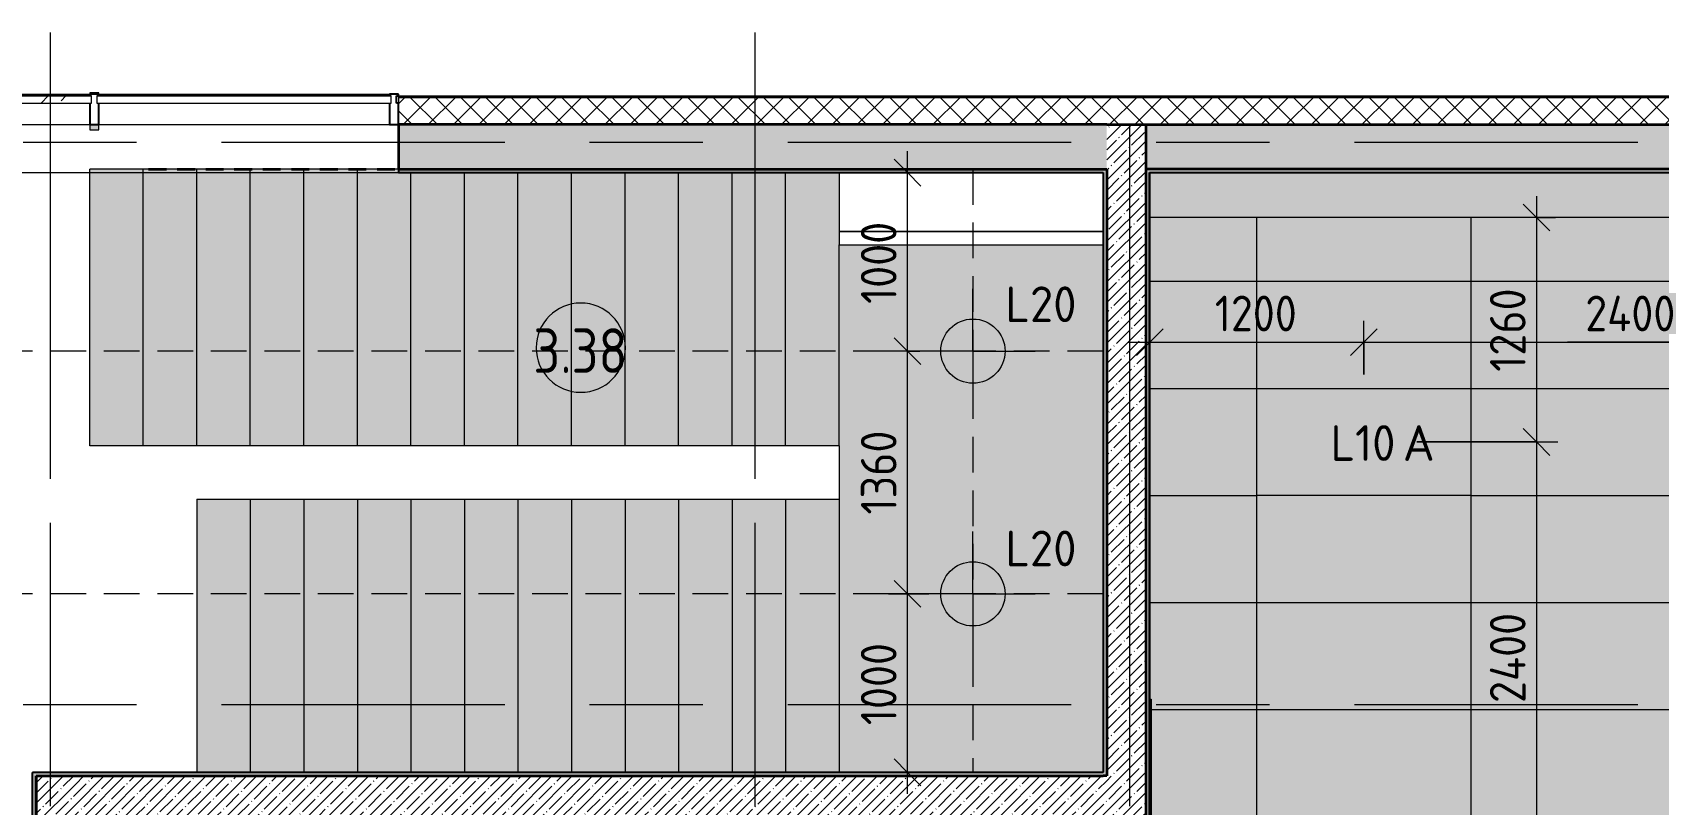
# Model space of a CAD drawing. Header units: millimetres. Extents: x 81682 to 274809, y -8553 to 29000.
# Drawn here: x 94559 to 103672, y 17590 to 21915 of the extents above; entities that cross this region are included whole.
import ezdxf

# ---------------------------------------------------------------- set-up
doc = ezdxf.new("R2010")
doc.units = ezdxf.units.MM
for name, pattern in [('200_ШТРИХ_ш1п0_6_', [160, 100, -60]), ('ADSK_Штрих_ш2 п1', [300, 200, -100]), ('Осевая', [3175, 635, -476.25, 1587.5, -476.25])]:
    doc.linetypes.add(name, pattern=pattern)
for name, color, linetype, lineweight in [('A-ANNO-DIMS', 7, 'Continuous', 9), ('A-ANNO-DIMS-100', 7, 'Continuous', 9), ('A-AREA-IDEN', 7, 'Continuous', 9), ('A-CLNG-PATT', 7, 'Continuous', 9), ('A-DETL-1', 7, 'ADSK_Штрих_ш2 п1', 9), ('A-GLAZ', 7, 'Continuous', 9), ('A-GLAZ-CWMG', 7, 'Continuous', 9), ('A-GLAZ-CWMG-1', 7, 'Continuous', 25), ('A-WALL', 7, 'Continuous', 9), ('E-LITE-EQPM-IDEN', 7, 'Continuous', 9), ('I-WALL', 7, 'Continuous', 9), ('S-STRS-2', 7, 'Continuous', 9), ('Оси', 7, 'Continuous', 9), ('Оси-2', 7, 'Осевая', 9)]:
    doc.layers.add(name, color=color, linetype=linetype, lineweight=lineweight)
for name, color, linetype, lineweight, true_color in [('A-ANNO-NOTE', 1, 'Continuous', 9, 0xff0000), ('A-AREA', 7, '200_ШТРИХ_ш1п0_6_', 35, 0x0000a0), ('A-CLNG-1', 7, 'Continuous', 9, 0xeaeaea), ('A-CLNG-2', 7, 'Continuous', 9, 0xc0c0c0), ('A-WALL-2', 254, 'Continuous', 25, 0xbebebe), ('A-WALL-3', 254, 'Continuous', 35, 0xbebebe), ('A-WALL-4', 7, 'Continuous', 35, 0x3c3c3c), ('A-WALL-5', 254, 'Continuous', 13, 0xbebebe), ('A-WALL-6', 7, 'Continuous', 25, 0x3c3c3c), ('A-WALL-FNSH-1', 254, 'Continuous', 9, 0xbebebe), ('A-WALL-FNSH-2', 254, 'Continuous', 13, 0xbebebe), ('A-WALL-FNSH-3', 7, 'Continuous', 13, 0x3c3c3c), ('G-ANNO-TEXT-1', 1, 'Continuous', 9, 0xff0000)]:
    doc.layers.add(name, color=color, linetype=linetype, lineweight=lineweight, true_color=true_color)
doc.layers.add('A-CLNG-PATT-1', color=7, linetype='Continuous', lineweight=9, transparency=1)
doc.layers.add('S-STRS-1', color=7, linetype='Continuous', lineweight=13, transparency=1)
doc.styles.add('GOST Common', font='GOST_Common.ttf', dxfattribs={"height": 200})
doc.styles.add('GOST Common_1', font='GOST_Common.ttf', dxfattribs={"width": 0.9, "height": 250})
doc.styles.add('ISOCPEUR_2', font='isocpeur.ttf', dxfattribs={"height": 200})
doc.styles.add('ISOCPEUR_3', font='isocpeur.ttf', dxfattribs={"width": 0.9, "height": 200})
doc.dimstyles.new('ISO-2_0_0_9К_Средний_округл2', dxfattribs={"dimscale": 304.8, "dimtxt": 199.196235, "dimasz": 0.492126, "dimexe": 0.393701, "dimexo": 0, "dimgap": 0, "dimtad": 1, "dimdec": 0, "dimrnd": 10, "dimzin": 0, "dimdsep": 46, "dimtxsty": 'ISOCPEUR_3', "dimblk1": 'OBLIQUE', "dimblk2": 'OBLIQUE', "dimsah": 1, "dimcen": 0.09, "dimdle": 0.393701, "dimazin": 0, "dimtfac": 1, "dimtdec": 4, "dimtix": 1, "dimtmove": 0, "dimatfit": 3, "dimfxl": 1, "dimtvp": 1, "dimtolj": 1, "dimtzin": 0, "dimarcsym": 2})
doc.dimstyles.new('ISO-2_0_0_9К_Средний_округл2_1', dxfattribs={"dimscale": 304.8, "dimtxt": 199.196235, "dimasz": 0.492126, "dimexe": 0.393701, "dimexo": 0, "dimgap": 0, "dimtad": 1, "dimdec": 0, "dimrnd": 10, "dimzin": 0, "dimdsep": 46, "dimtxsty": 'ISOCPEUR_3', "dimblk1": 'OBLIQUE', "dimblk2": 'OBLIQUE', "dimsah": 1, "dimcen": 0.09, "dimdle": 0.393701, "dimazin": 0, "dimtfac": 1, "dimtdec": 4, "dimtix": 1, "dimtmove": 1, "dimatfit": 3, "dimfxl": 1, "dimtvp": 1, "dimtolj": 1, "dimtzin": 0, "dimarcsym": 2})
pattern_1 = [(45, (0, 0), (-57.024626, 57.024626), []), (45, (57.025, 0), (-57.024626, 57.024626), [100.806, -20.161, 3.353, -16.808])]
pattern_2 = [(0, (0, 0), (121.92, 30.48), [10.058, -81.382, 10.058, -81.382, -487.68]), (0, (0, 0), (121.92, 30.48), [-182.88, 10.058, -172.822, 10.058, -81.382, -213.36]), (0, (0, 0), (121.92, 30.48), [-457.2, 10.058, -50.902, 10.058, -142.342]), (120, (45.72, 15.24), (-87.356454, 90.345817), [10.058, -81.382, 10.058, -81.382, -487.68]), (120, (45.72, 15.24), (-87.356454, 90.345817), [-182.88, 10.058, -172.822, 10.058, -81.382, -213.36]), (120, (45.72, 15.24), (-87.356454, 90.345817), [-457.2, 10.058, -50.902, 10.058, -142.342]), (240, (60.96, 76.2), (-34.563546, -120.825817), [10.058, -81.382, 10.058, -81.382, -487.68]), (240, (60.96, 76.2), (-34.563546, -120.825817), [-182.88, 10.058, -172.822, 10.058, -81.382, -213.36]), (240, (60.96, 76.2), (-34.563546, -120.825817), [-457.2, 10.058, -50.902, 10.058, -142.342])]

# ---------------------------------------------------------------- blocks, each defined once
blk = doc.blocks.new('Прямоугольный импост - Импост структурный с накладкой - 190мм-22854925-План расстановки осветительного оборудования 3 этажа в осях 23-33')
at = {"layer": 'A-GLAZ-CWMG'}
h = blk.add_hatch(color=256, dxfattribs=at)
h.paths.add_polyline_path([(25, 190), (25, 160), (-25, 160), (-25, 190), (15, 190)])
h.paths.add_polyline_path([(8.5, -10), (25, -10), (25, -17), (-25, -17), (-25, -10), (-15, -10)])
for p, q in [((-25, 160), (-25, 190)), ((-25, 190), (25, 190)), ((25, 190), (25, 160)), ((-25, -17), (-25, -10)), ((25, -17), (-25, -17)), ((25, -10), (25, -17))]:
    blk.add_line(p, q, dxfattribs=at)
blk = doc.blocks.new('PNS_Панель прямоугольная - Нр_Стекло - 40мм-22855943-План расстановки осветительного оборудования 3 этажа в осях 23-33')
at = {"layer": 'A-GLAZ'}
h = blk.add_hatch(dxfattribs=at)
h.set_pattern_fill('FP_14', color=256, style=0, pattern_type=2)
h.set_pattern_definition([(45, (-94220, -21460), (-282.8427, 282.8427), [200, -600]), (45, (-94420, -21560), (-282.8427, 282.8427), [600, -200]), (45, (-94020, -21660), (-282.8427, 282.8427), [200, -600])])
h.paths.add_polyline_path([(770, -40), (770, 0), (-770, 0), (-770, -40), (607.9, -40)])
for p, q in [((-770, 0), (770, 0)), ((770, 0), (-770, 0)), ((-770, 0), (-770, -40)), ((770, -40), (770, 0)), ((-770, -40), (770, -40))]:
    blk.add_line(p, q, dxfattribs=at)
blk = doc.blocks.new('PNS_Панель прямоугольная1 - Нр_Стекло - 40мм-23689175-План расстановки осветительного оборудования 3 этажа в осях 23-33')
at = {"layer": 'A-GLAZ'}
for p, q in [((-825, 0), (825, 0)), ((825, 0), (-825, 0)), ((-825, 0), (-825, -40)), ((825, -40), (825, 0)), ((-825, -40), (825, -40))]:
    blk.add_line(p, q, dxfattribs=at)
blk = doc.blocks.new('Прямоугольный импост - Импост структурный с накладкой - 170мм-22855113-План расстановки осветительного оборудования 3 этажа в осях 23-33')
at = {"layer": 'A-GLAZ-CWMG-1'}
for p, q in [((-50, 40), (-50, 160)), ((-50, 160), (0, 160)), ((0, 160), (0, 40)), ((-50, -10), (-50, 0)), ((-10, 40), (-10, 0)), ((0, 40), (-10, 40)), ((-10, 0), (0, 0)), ((0, 0), (0, -10)), ((0, -10), (-50, -10))]:
    blk.add_line(p, q, dxfattribs=at)
blk = doc.blocks.new('Прямоугольный импост - Импост структурный с накладкой - 170мм-22855553-План расстановки осветительного оборудования 3 этажа в осях 23-33')
at = {"layer": 'A-GLAZ-CWMG'}
for p, q in [((93360, 21570), (94880, 21570)), ((93360, 21400), (94880, 21400))]:
    blk.add_line(p, q, dxfattribs=at)
blk = doc.blocks.new('Прямоугольный импост - Импост структурный с накладкой - 170мм-23689142-План расстановки осветительного оборудования 3 этажа в осях 23-33')
at = {"layer": 'A-GLAZ-CWMG'}
for p, q in [((94930, 21570), (96560, 21570)), ((94930, 21400), (96560, 21400))]:
    blk.add_line(p, q, dxfattribs=at)
blk = doc.blocks.new('Прямоугольный импост - Импост структурный с накладкой - 170мм-22855061-План расстановки осветительного оборудования 3 этажа в осях 23-33')
at = {"layer": 'A-GLAZ-CWMG-1'}
for p, q in [((-25, 40), (-25, 160)), ((-25, 160), (25, 160)), ((25, 160), (25, 40)), ((-25, -10), (-25, 0)), ((25, 0), (25, -10)), ((25, -10), (-25, -10))]:
    blk.add_line(p, q, dxfattribs=at)
blk = doc.blocks.new('Зашивка приборов отопления40 - Зашивка приборов отопления-33325598-План расстановки осветительного оборудования 3 этажа в осях 23-33')
at = {"layer": 'A-WALL'}
for p, q in [((126595, 120), (125115, 120)), ((126595, 45), (126595, 120)), ((126595, 45), (125115, 45)), ((125115, 45), (126595, 45)), ((126595, -285), (126595, 45))]:
    blk.add_line(p, q, dxfattribs=at)
blk = doc.blocks.new('Марка_Помещения - Номер-25198446-План расстановки осветительного оборудования 3 этажа в осях 23-33')
at = {"layer": 'A-AREA-IDEN'}
for start, end in [(360, 180), (180, 360)]:
    blk.add_arc((0, 0), 2.5, start, end, dxfattribs=at)
blk = doc.blocks.new('DIMBLOCK123-План расстановки осветительного оборудования 3 этажа в осях 23-33')
at = {"layer": 'A-ANNO-DIMS-100'}
for p, q in [((100821, 20285.7), (100821, 20059.7)), ((100821, 20179.7), (100821, 20285.7)), ((102021.1, 19999.3), (102021.1, 20299.7)), ((100701, 20179.7), (102021.1, 20179.7)), ((102021.1, 20179.7), (102021.1, 19999.3))]:
    blk.add_line(p, q, dxfattribs=at)
at = {"layer": 'A-ANNO-DIMS-100', "lineweight": 20}
for p, q in [((100821, 20179.7), (100896, 20254.7)), ((102021.1, 20179.7), (102096.1, 20254.7)), ((100821, 20179.7), (100746, 20104.7)), ((102021.1, 20179.7), (101946.1, 20104.7))]:
    blk.add_line(p, q, dxfattribs=at)
at = {"layer": 'A-ANNO-DIMS-100', "color": 0, "insert": (101185.5, 20441), "char_height": 200, "width": 565.411, "attachment_point": 1, "line_spacing_factor": 1.149209, "style": 'ISOCPEUR_3'}
blk.add_mtext('1200', dxfattribs=at)
blk = doc.blocks.new('_Oblique')
at = {"color": 0, "linetype": 'ByBlock', "lineweight": -2}
blk.add_line((-0.5, -0.5), (0.5, 0.5), dxfattribs=at)
blk = doc.blocks.new('DIMBLOCK124-План расстановки осветительного оборудования 3 этажа в осях 23-33')
at = {"layer": 'A-ANNO-DIMS-100'}
for p, q in [((102021.1, 19999.3), (102021.1, 20299.7)), ((104421.1, 19999.3), (104421.1, 20299.7)), ((102021.1, 20179.7), (104421.1, 20179.7)), ((102021.1, 20179.7), (102021.1, 19999.3)), ((103161.6, 20179.7), (103221.1, 20179.7)), ((103786.4, 20179.7), (103161.6, 20179.7)), ((104421.1, 20179.7), (104421.1, 19999.3))]:
    blk.add_line(p, q, dxfattribs=at)
at = {"layer": 'A-ANNO-DIMS-100', "lineweight": 20}
for p, q in [((102021.1, 20179.7), (102096.1, 20254.7)), ((104421.1, 20179.7), (104496.1, 20254.7)), ((102021.1, 20179.7), (101946.1, 20104.7)), ((104421.1, 20179.7), (104346.1, 20104.7))]:
    blk.add_line(p, q, dxfattribs=at)
at = {"layer": 'A-ANNO-DIMS-100', "color": 0, "insert": (103261.6, 20441), "char_height": 200, "width": 629.767, "attachment_point": 1, "line_spacing_factor": 1.149209, "style": 'ISOCPEUR_3'}
blk.add_mtext('2400', dxfattribs=at)
blk = doc.blocks.new('DIMBLOCK128-План расстановки осветительного оборудования 3 этажа в осях 23-33')
at = {"layer": 'A-ANNO-DIMS-100'}
for p, q in [((102988.7, 20999), (102988.7, 19621)), ((103094.8, 20879), (102868.7, 20879)), ((102988.7, 20879), (103094.8, 20879)), ((102318.6, 19621), (103108.7, 19621)), ((102988.7, 19621), (102318.6, 19621))]:
    blk.add_line(p, q, dxfattribs=at)
at = {"layer": 'A-ANNO-DIMS-100', "lineweight": 20}
for p, q in [((102988.7, 20879), (102913.7, 20954)), ((102988.7, 20879), (103063.7, 20804)), ((102988.7, 19621), (102913.7, 19696)), ((102988.7, 19621), (103063.7, 19546))]:
    blk.add_line(p, q, dxfattribs=at)
at = {"layer": 'A-ANNO-DIMS-100', "color": 0, "insert": (102727.4, 20014.4), "char_height": 200, "width": 565.411, "attachment_point": 1, "rotation": 90, "line_spacing_factor": 1.149209, "style": 'ISOCPEUR_3'}
blk.add_mtext('1260', dxfattribs=at)
blk = doc.blocks.new('DIMBLOCK129-План расстановки осветительного оборудования 3 этажа в осях 23-33')
at = {"layer": 'A-ANNO-DIMS-100', "lineweight": 20}
for p, q in [((102988.7, 19621), (102913.7, 19696)), ((102988.7, 19621), (103063.7, 19546)), ((102988.7, 17221), (102913.7, 17296)), ((102988.7, 17221), (103063.7, 17146))]:
    blk.add_line(p, q, dxfattribs=at)
at = {"layer": 'A-ANNO-DIMS-100'}
for p, q in [((102318.6, 19621), (103108.7, 19621)), ((102988.7, 19621), (102318.6, 19621)), ((102988.7, 19621), (102988.7, 17221)), ((102021.1, 17221), (103108.7, 17221)), ((102988.7, 17221), (102021.1, 17221))]:
    blk.add_line(p, q, dxfattribs=at)
at = {"layer": 'A-ANNO-DIMS-100', "color": 0, "insert": (102727.4, 18158.6), "char_height": 200, "width": 629.767, "attachment_point": 1, "rotation": 90, "line_spacing_factor": 1.149209, "style": 'ISOCPEUR_3'}
blk.add_mtext('2400', dxfattribs=at)
blk = doc.blocks.new('DIMBLOCK148-План расстановки осветительного оборудования 3 этажа в осях 23-33')
at = {"layer": 'A-ANNO-DIMS-100', "lineweight": 20}
for p, q in [((99463, 18770), (99388, 18845)), ((99463, 18770), (99538, 18695)), ((99463, 17770), (99388, 17845)), ((99463, 17770), (99538, 17695))]:
    blk.add_line(p, q, dxfattribs=at)
at = {"layer": 'A-ANNO-DIMS-100'}
for p, q in [((99356.9, 18770), (99583, 18770)), ((99463, 18770), (99356.9, 18770)), ((99463, 17650), (99463, 18770)), ((99356.9, 17770), (99583, 17770)), ((99463, 17770), (99356.9, 17770))]:
    blk.add_line(p, q, dxfattribs=at)
at = {"layer": 'A-ANNO-DIMS-100', "color": 0, "insert": (99201.7, 18034.4), "char_height": 200, "width": 565.411, "attachment_point": 1, "rotation": 90, "line_spacing_factor": 1.149209, "style": 'ISOCPEUR_3'}
blk.add_mtext('1000', dxfattribs=at)
blk = doc.blocks.new('DIMBLOCK149-План расстановки осветительного оборудования 3 этажа в осях 23-33')
at = {"layer": 'A-ANNO-DIMS-100', "lineweight": 20}
for p, q in [((99463, 20130), (99388, 20205)), ((99463, 20130), (99538, 20055)), ((99463, 18770), (99388, 18845)), ((99463, 18770), (99538, 18695))]:
    blk.add_line(p, q, dxfattribs=at)
at = {"layer": 'A-ANNO-DIMS-100'}
for p, q in [((99532.5, 20130), (99343, 20130)), ((99463, 18770), (99463, 20130)), ((99463, 20130), (99532.5, 20130)), ((99356.9, 18770), (99583, 18770)), ((99463, 18770), (99356.9, 18770))]:
    blk.add_line(p, q, dxfattribs=at)
at = {"layer": 'A-ANNO-DIMS-100', "color": 0, "insert": (99201.7, 19214.4), "char_height": 200, "width": 565.411, "attachment_point": 1, "rotation": 90, "line_spacing_factor": 1.149209, "style": 'ISOCPEUR_3'}
blk.add_mtext('1360', dxfattribs=at)
blk = doc.blocks.new('DIMBLOCK150-План расстановки осветительного оборудования 3 этажа в осях 23-33')
at = {"layer": 'A-ANNO-DIMS-100'}
for p, q in [((99463, 20130), (99463, 21250)), ((99356.9, 21130), (99583, 21130)), ((99463, 21130), (99356.9, 21130)), ((99532.5, 20130), (99343, 20130)), ((99463, 20130), (99532.5, 20130))]:
    blk.add_line(p, q, dxfattribs=at)
at = {"layer": 'A-ANNO-DIMS-100', "lineweight": 20}
for p, q in [((99463, 21130), (99388, 21205)), ((99463, 21130), (99538, 21055)), ((99463, 20130), (99388, 20205)), ((99463, 20130), (99538, 20055))]:
    blk.add_line(p, q, dxfattribs=at)
at = {"layer": 'A-ANNO-DIMS-100', "color": 0, "insert": (99201.7, 20394.4), "char_height": 200, "width": 565.411, "attachment_point": 1, "rotation": 90, "line_spacing_factor": 1.149209, "style": 'ISOCPEUR_3'}
blk.add_mtext('1000', dxfattribs=at)

msp = doc.modelspace()

# ---------------------------------------------------------------- hatches: boundary and pattern name
at = {"layer": 'A-ANNO-NOTE'}
for points in [[(109849, 13621), (109849, 14151), (110829, 14151), (110829, 20879), (100821, 20879), (100821, 13921), (101121, 13921), (101121, 13621), (105529, 13621), (105529, 13921), (106071, 13921), (106071, 13621), (108718.3, 13621)], [(101421.1, 19321), (101421.1, 19921), (102621.1, 19921), (102621.1, 19321), (102359, 19321)]]:
    msp.add_hatch(color=256, dxfattribs=at).paths.add_polyline_path(points)
at = {"layer": 'A-CLNG-PATT'}
h = msp.add_hatch(dxfattribs=at)
h.set_pattern_fill('FP_22', color=256, style=0, pattern_type=2)
h.set_pattern_definition([(180, (105021.1, 15120.96), (-7e-14, -600), []), (270, (105021.1, 15121), (1200, 7e-14), [])])
h.paths.add_polyline_path([(109849, 13621), (109849, 14151), (110829, 14151), (110829, 20879), (100821, 20879), (100821, 13921), (101121, 13921), (101121, 13621), (105529, 13621), (105529, 13921), (106071, 13921), (106071, 13621), (108718.3, 13621)])
h.paths.add_polyline_path([(108718.3, 14521), (108621.1, 14521), (108621.1, 15121), (109821.1, 15121), (109821.1, 14521)])
h.paths.add_polyline_path([(106221.1, 14521), (106221.1, 15121), (107421.1, 15121), (107421.1, 14521)])
h.paths.add_polyline_path([(104902.7, 14521), (103821.1, 14521), (103821.1, 15121), (105021.1, 15121), (105021.1, 14521)])
h.paths.add_polyline_path([(101421.1, 14521), (101421.1, 15121), (102621.1, 15121), (102621.1, 14521), (102359, 14521)])
h.paths.add_polyline_path([(109821.1, 16921), (108621.1, 16921), (108621.1, 17521), (109821.1, 17521), (109821.1, 16962.2)])
h.paths.add_polyline_path([(107421.1, 16921), (106221.1, 16921), (106221.1, 17521), (107421.1, 17521), (107421.1, 16962.2)])
h.paths.add_polyline_path([(104902.7, 16921), (103821.1, 16921), (103821.1, 17521), (105021.1, 17521), (105021.1, 16921)])
h.paths.add_polyline_path([(102359, 16921), (101421.1, 16921), (101421.1, 17521), (102621.1, 17521), (102621.1, 16921)])
h.paths.add_polyline_path([(108621.1, 19321), (108621.1, 19921), (109821.1, 19921), (109821.1, 19321)])
h.paths.add_polyline_path([(107421.1, 19321), (106221.1, 19321), (106221.1, 19921), (107421.1, 19921)])
h.paths.add_polyline_path([(103821.1, 19321), (103821.1, 19921), (105021.1, 19921), (105021.1, 19321), (104902.7, 19321)])
h.paths.add_polyline_path([(102359, 19321), (101421.1, 19321), (101421.1, 19921), (102621.1, 19921), (102621.1, 19321)])
at = {"layer": 'A-CLNG-PATT-1'}
h = msp.add_hatch(color=256, dxfattribs=at)
h.paths.add_polyline_path([(104902.7, 20879), (105529, 20879), (105529, 21129), (100821, 21129), (100821, 20879), (102359, 20879)])
h.paths.add_polyline_path([(109990.2, 20879), (110329, 20879), (110329, 21129), (106071, 21129), (106071, 20879), (107446.5, 20879)])
at = {"layer": 'A-WALL'}
h = msp.add_hatch(dxfattribs=at)
h.set_pattern_fill('FP_1', color=256, style=0, pattern_type=2)
h.set_pattern_definition([(45, (0, 0), (-70.71068, 70.71068), []), (135, (0, 0), (-70.71068, -70.71068), [])])
h.paths.add_polyline_path([(125230, 21400), (125230, 21550), (96610, 21550), (96610, 21400), (125080, 21400)])
h.paths.add_polyline_path([(93290, 21400), (93310, 21400), (93310, 21550), (93290, 21550)])
at = {"layer": 'I-WALL'}
h = msp.add_hatch(dxfattribs=at)
h.set_pattern_fill('FP_3', color=256, style=0, pattern_type=2)
h.set_pattern_definition(pattern_1)
h.paths.add_polyline_path([(100580, 21150), (100580, 21400), (96610, 21400), (96610, 21150), (99815.3, 21150)])
h.paths.add_polyline_path([(93310, 21150), (93310, 21400), (93030, 21400), (93030, 21150), (93050, 21150)])
h = msp.add_hatch(dxfattribs=at)
h.set_pattern_fill('FP_3', color=256, style=0, pattern_type=2)
h.set_pattern_definition(pattern_1)
h.paths.add_polyline_path([(100580, 17530), (100800, 17530), (100800, 21400), (100580, 21400), (100580, 17750)])
h = msp.add_hatch(dxfattribs=at)
h.set_pattern_fill('FP_3', color=256, style=0, pattern_type=2)
h.set_pattern_definition(pattern_1)
h.paths.add_polyline_path([(120850, 21150), (121040, 21150), (121040, 21400), (120850, 21400), (120850, 21288.2)])
h.paths.add_polyline_path([(120130.2, 21150), (120150, 21150), (120150, 21400), (116100.4, 21400), (116100.4, 21150), (118893.2, 21150)])
h.paths.add_polyline_path([(115600.4, 21150), (115600.4, 21400), (111050, 21400), (111050, 21150), (115580.4, 21150)])
h.paths.add_polyline_path([(105550, 21150), (105550, 21400), (100800, 21400), (100800, 21150), (105530, 21150)])
h.paths.add_polyline_path([(106050, 21150), (110350, 21150), (110350, 21400), (106050, 21400), (106050, 21262.3)])
h = msp.add_hatch(dxfattribs=at)
h.set_pattern_fill('FP_21', color=256, style=0, pattern_type=2)
h.set_pattern_definition(pattern_2)
h.paths.add_polyline_path([(100560, 21130), (100560, 21150), (96610, 21150), (96610, 21130), (100559, 21130)])
h = msp.add_hatch(dxfattribs=at)
h.set_pattern_fill('FP_21', color=256, style=0, pattern_type=2)
h.set_pattern_definition(pattern_2)
h.paths.add_polyline_path([(100580, 17750), (100580, 21150), (100560, 21150), (100560, 17750)])
h = msp.add_hatch(dxfattribs=at)
h.set_pattern_fill('FP_21', color=256, style=0, pattern_type=2)
h.set_pattern_definition(pattern_2)
h.paths.add_polyline_path([(100800, 13900), (100820, 13900), (100820, 21150), (100800, 21150), (100800, 15231.8)])
h = msp.add_hatch(dxfattribs=at)
h.set_pattern_fill('FP_21', color=256, style=0, pattern_type=2)
h.set_pattern_definition(pattern_2)
h.paths.add_polyline_path([(102359, 21130), (105530, 21130), (105530, 21150), (100820, 21150), (100820, 21130), (101087.2, 21130)])
h = msp.add_hatch(dxfattribs=at)
h.set_pattern_fill('FP_21', color=256, style=0, pattern_type=2)
h.set_pattern_definition(pattern_2)
h.paths.add_polyline_path([(94560, 13640), (94580, 13640), (94580, 17770), (94560, 17770), (94560, 13641)])
h = msp.add_hatch(dxfattribs=at)
h.set_pattern_fill('FP_21', color=256, style=0, pattern_type=2)
h.set_pattern_definition(pattern_2)
h.paths.add_polyline_path([(100560, 17750), (100560, 17770), (94580, 17770), (94580, 17750), (99815.3, 17750)])
h = msp.add_hatch(dxfattribs=at)
h.set_pattern_fill('FP_3', color=256, style=0, pattern_type=2)
h.set_pattern_definition(pattern_1)
h.paths.add_polyline_path([(94580, 13620), (94800, 13620), (94800, 17750), (94580, 17750), (94580, 13640)])
h = msp.add_hatch(dxfattribs=at)
h.set_pattern_fill('FP_3', color=256, style=0, pattern_type=2)
h.set_pattern_definition(pattern_1)
h.paths.add_polyline_path([(94800, 17530), (100580, 17530), (100580, 17750), (94800, 17750)])
at = {"layer": 'S-STRS-1'}
for points in [[(95180, 19600), (95180, 21150), (94880, 21150), (94880, 19600)], [(95480, 19600), (95480, 21150), (95180, 21150), (95180, 19600)], [(95780, 19600), (95780, 21150), (95480, 21150), (95480, 19600)], [(95780, 19600), (96080, 19600), (96080, 21150), (95780, 21150), (95780, 20423)], [(96380, 19600), (96380, 21150), (96080, 21150), (96080, 19600)], [(96680, 19600), (96680, 21130), (96610, 21130), (96610, 21150), (96380, 21150), (96380, 19600)], [(96680, 19600), (96980, 19600), (96980, 21130), (96680, 21130), (96680, 20423)], [(97280, 19600), (97280, 21130), (96980, 21130), (96980, 19600), (97271.6, 19600)], [(97580, 19600), (97580, 21130), (97280, 21130), (97280, 19600)], [(97580, 19600), (97880, 19600), (97880, 21130), (97580, 21130), (97580, 20423)], [(97880, 19600), (98180, 19600), (98180, 21130), (97880, 21130), (97880, 20423)], [(98180, 19600), (98480, 19600), (98480, 21130), (98180, 21130), (98180, 20423)], [(98780, 19600), (98780, 21130), (98480, 21130), (98480, 19600)], [(98780, 19600), (99080, 19600), (99080, 21130), (98780, 21130), (98780, 20423)], [(99815.3, 17770), (100560, 17771), (100560, 20725), (99080, 20725), (99080, 17770)], [(95780, 17770), (95780, 19300), (95480, 19300), (95480, 17770)], [(96080, 17770), (96080, 19300), (95780, 19300), (95780, 17770)], [(96380, 17770), (96380, 19300), (96080, 19300), (96080, 17770)], [(96680, 17770), (96680, 19300), (96380, 19300), (96380, 17770)], [(96980, 17770), (96980, 19300), (96680, 19300), (96680, 17770)], [(96980, 17770), (97280, 17770), (97280, 19300), (96980, 19300)], [(97580, 17770), (97580, 19300), (97280, 19300), (97280, 17770), (97500, 17770)], [(97880, 17770), (97880, 19300), (97580, 19300), (97580, 17770), (97720, 17770)], [(98180, 17770), (98180, 19300), (97880, 19300), (97880, 17770)], [(98480, 17770), (98480, 19300), (98180, 19300), (98180, 17770)], [(98780, 17770), (98780, 19300), (98480, 19300), (98480, 17770)], [(99080, 17770), (99080, 19300), (98780, 19300), (98780, 17770)]]:
    msp.add_hatch(color=256, dxfattribs=at).paths.add_polyline_path(points)

# ---------------------------------------------------------------- linework, layer by layer
at = {"layer": 'A-ANNO-NOTE'}
for p, q in [((110829, 20879), (100821, 20879)), ((100821, 20879), (100821, 13921)), ((99830, 20130), (99830, 20478.9)), ((99830, 20130), (99481.1, 20130)), ((99830, 20130), (99830, 19781.1)), ((99830, 20130), (100178.9, 20130)), ((101421.1, 19321), (101421.1, 19921)), ((101421.1, 19921), (102621.1, 19921)), ((101421.1, 19921), (102621.1, 19921)), ((101421.1, 19321), (101421.1, 19921)), ((102621.1, 19921), (102621.1, 19321)), ((102621.1, 19921), (102621.1, 19321)), ((102359, 19321), (101421.1, 19321)), ((102621.1, 19321), (101421.1, 19321)), ((102621.1, 19321), (102359, 19321)), ((99830, 18770), (99830, 19118.9)), ((99830, 18770), (99481.1, 18770)), ((99830, 18770), (99830, 18421.1)), ((99830, 18770), (100178.9, 18770))]:
    msp.add_line(p, q, dxfattribs=at)
for centre in [(99830, 20130), (99830, 18770)]:
    msp.add_circle(centre, 180, dxfattribs=at)
at = {"layer": 'A-AREA'}
msp.add_line((95210, 21150), (96610, 21150), dxfattribs=at)
at = {"layer": 'A-CLNG-1'}
for p, q in [((105529, 20879), (100821, 20879)), ((100821, 20879), (100821, 13921)), ((101421.1, 19321), (101421.1, 19921)), ((101421.1, 19921), (102621.1, 19921)), ((102621.1, 19921), (102621.1, 19321)), ((102621.1, 19321), (101421.1, 19321))]:
    msp.add_line(p, q, dxfattribs=at)
at = {"layer": 'A-CLNG-2'}
for q in [(100821, 20879), (105529, 21129)]:
    msp.add_line((100821, 21129), q, dxfattribs=at)
at = {"layer": 'A-DETL-1'}
for p, q in [((99830, 21150), (99830, 17771)), ((100559, 20130), (93040, 20130)), ((100559, 18770), (93065.2, 18770))]:
    msp.add_line(p, q, dxfattribs=at)
at = {"layer": 'A-WALL'}
for p, q in [((125230, 21550), (96610, 21550)), ((100559, 21129), (100559, 21130)), ((100560, 17771), (100559, 17771)), ((94560, 17770), (94559.5, 17770))]:
    msp.add_line(p, q, dxfattribs=at)
at = {"layer": 'A-WALL-2'}
for p, q in [((96610, 21150), (96610, 21130)), ((96610, 21130), (100560, 21130)), ((100560, 21130), (100560, 17771)), ((100820, 13920), (100820, 21130)), ((100820, 21130), (105530, 21130)), ((100560, 17770), (94560, 17770))]:
    msp.add_line(p, q, dxfattribs=at)
at = {"layer": 'A-WALL-3'}
for p, q in [((96610, 21400), (96610, 21150)), ((100580, 21400), (96610, 21400)), ((100580, 21400), (105550, 21400)), ((96610, 21150), (100580, 21150)), ((105550, 21150), (100800, 21150)), ((94580, 17750), (100560, 17750)), ((94580, 13640), (94580, 17750))]:
    msp.add_line(p, q, dxfattribs=at)
at = {"layer": 'A-WALL-4'}
for p, q in [((100800, 17530), (100800, 21400)), ((100580, 21150), (100580, 17750)), ((94580, 17750), (94580, 13620)), ((100580, 17750), (100560, 17750))]:
    msp.add_line(p, q, dxfattribs=at)
at = {"layer": 'A-WALL-5'}
msp.add_line((96610, 21550), (96610, 21400), dxfattribs=at)
at = {"layer": 'A-WALL-6'}
for p, q in [((100560, 17770), (100560, 17771)), ((94560, 13641), (94560, 17770))]:
    msp.add_line(p, q, dxfattribs=at)
at = {"layer": 'A-WALL-FNSH-1'}
for p, q in [((125238, 21558), (96610, 21558)), ((96610, 21558), (96610, 21553))]:
    msp.add_line(p, q, dxfattribs=at)
at = {"layer": 'A-WALL-FNSH-2'}
for p, q in [((96610, 21553), (96610, 21550)), ((125233, 21553), (96610, 21553))]:
    msp.add_line(p, q, dxfattribs=at)
at = {"layer": 'A-WALL-FNSH-3'}
for p, q in [((96610, 21130), (96610, 21129)), ((96610, 21129), (100559, 21129)), ((100559, 21129), (100559, 17771)), ((100559, 17771), (94559.5, 17771)), ((94559.5, 17771), (94559.5, 17770)), ((94559.5, 17770), (94559, 17770))]:
    msp.add_line(p, q, dxfattribs=at)
at = {"layer": 'I-WALL'}
for p, q in [((96610, 21129), (93050, 21129)), ((93330, 21130), (96610, 21130)), ((94790.1, 21129), (94790.1, 21130)), ((94799.6, 21129), (94799.6, 21130)), ((94855.5, 21129), (94855.5, 21130)), ((96560, 21130), (96560, 21129)), ((98690, 21129), (98690, 21130)), ((98800.5, 21129), (98800.5, 21130)), ((98909.6, 21130), (98909.6, 21129)), ((98925.6, 21130), (98925.6, 21129)), ((99059.5, 21130), (99059.5, 21129)), ((99073.5, 21130), (99073.5, 21129)), ((99079, 21129), (99079, 21130)), ((100821, 21129), (100820, 21129)), ((101150, 21129), (101150, 21130)), ((103450, 21129), (103450, 21130)), ((100820.5, 16380.8), (100820.5, 18180.8)), ((100821, 18180.8), (100828.5, 18180.8)), ((100828.5, 18180.8), (100828.5, 16380.8))]:
    msp.add_line(p, q, dxfattribs=at)
at = {"layer": 'S-STRS-2'}
for p, q in [((94880, 19600), (94880, 21150)), ((95180, 21150), (94880, 21150)), ((95480, 21150), (95180, 21150)), ((95180, 19600), (95180, 21150)), ((95180, 19600), (95180, 21150)), ((95780, 21150), (95480, 21150)), ((95480, 19600), (95480, 21150)), ((95480, 19600), (95480, 21150)), ((96080, 21150), (95780, 21150)), ((95780, 19600), (95780, 21150)), ((95780, 19600), (95780, 21150)), ((96380, 21150), (96080, 21150)), ((96080, 19600), (96080, 21150)), ((96080, 19600), (96080, 21150)), ((96610, 21150), (96380, 21150)), ((96380, 19600), (96380, 21150)), ((96380, 19600), (96380, 21150)), ((96680, 19600), (96680, 21130)), ((96680, 19600), (96680, 21130)), ((96980, 19600), (96980, 21130)), ((96980, 19600), (96980, 21130)), ((97280, 19600), (97280, 21130)), ((97280, 19600), (97280, 21130)), ((97580, 19600), (97580, 21130)), ((97580, 19600), (97580, 21130)), ((97880, 19600), (97880, 21130)), ((97880, 19600), (97880, 21130)), ((98180, 19600), (98180, 21130)), ((98180, 19600), (98180, 21130)), ((98480, 19600), (98480, 21130)), ((98480, 19600), (98480, 21130)), ((98780, 19600), (98780, 21130)), ((98780, 19600), (98780, 21130)), ((99080, 19600), (99080, 20725)), ((99080, 19600), (99080, 20725)), ((95180, 19600), (94880, 19600)), ((95480, 19600), (95180, 19600)), ((95780, 19600), (95480, 19600)), ((96080, 19600), (95780, 19600)), ((96380, 19600), (96080, 19600)), ((96680, 19600), (96380, 19600)), ((96980, 19600), (96680, 19600)), ((97280, 19600), (96980, 19600)), ((97580, 19600), (97280, 19600)), ((97880, 19600), (97580, 19600)), ((98180, 19600), (97880, 19600)), ((98480, 19600), (98180, 19600)), ((98780, 19600), (98480, 19600)), ((99080, 19600), (98780, 19600)), ((99080, 19600), (99080, 19300)), ((95480, 19300), (95480, 17770)), ((95480, 19300), (95780, 19300)), ((95480, 19300), (95480, 17770)), ((95780, 19300), (96080, 19300)), ((95780, 19300), (95780, 17770)), ((95780, 19300), (95780, 17770)), ((96080, 19300), (96380, 19300)), ((96080, 19300), (96080, 17770)), ((96080, 19300), (96080, 17770)), ((96380, 19300), (96680, 19300)), ((96380, 19300), (96380, 17770)), ((96380, 19300), (96380, 17770)), ((96680, 19300), (96980, 19300)), ((96680, 19300), (96680, 17770)), ((96680, 19300), (96680, 17770)), ((96980, 19300), (97280, 19300)), ((96980, 19300), (96980, 17770)), ((96980, 19300), (96980, 17770)), ((97280, 19300), (97580, 19300)), ((97280, 19300), (97280, 17770)), ((97280, 19300), (97280, 17770)), ((97580, 19300), (97880, 19300)), ((97580, 19300), (97580, 17770)), ((97580, 19300), (97580, 17770)), ((97880, 19300), (98180, 19300)), ((97880, 19300), (97880, 17770)), ((97880, 19300), (97880, 17770)), ((98180, 19300), (98480, 19300)), ((98180, 19300), (98180, 17770)), ((98180, 19300), (98180, 17770)), ((98480, 19300), (98780, 19300)), ((98480, 19300), (98480, 17770)), ((98480, 19300), (98480, 17770)), ((98780, 19300), (99080, 19300)), ((98780, 19300), (98780, 17770)), ((98780, 19300), (98780, 17770)), ((99080, 19300), (99080, 17770)), ((99080, 19300), (99080, 17770))]:
    msp.add_line(p, q, dxfattribs=at)
at = {"layer": 'Оси'}
for p, q in [((94660, 19415.1), (94660, 21915.1)), ((98610, 19415.1), (98610, 21915.1)), ((100710, 18900), (100710, 21400))]:
    msp.add_line(p, q, dxfattribs=at)
at = {"layer": 'Оси-2'}
for p, q in [((84981.8, 21300), (122580, 21300)), ((94660, 593.7), (94660, 19415.1)), ((98610, 593.7), (98610, 19415.1)), ((100710, 593.7), (100710, 18900)), ((84981.8, 18150), (122730, 18150))]:
    msp.add_line(p, q, dxfattribs=at)

# ---------------------------------------------------------------- block references
at = {"layer": 'A-AREA-IDEN', "xscale": 99.99999999999993, "yscale": 99.99999999999993, "zscale": 99.99999999999993}
msp.add_blockref('Марка_Помещения - Номер-25198446-План расстановки осветительного оборудования 3 этажа в осях 23-33', (97631.9, 20149.3), dxfattribs=at)
at = {"layer": 'A-GLAZ'}
for name, p in [('PNS_Панель прямоугольная - Нр_Стекло - 40мм-22855943-План расстановки осветительного оборудования 3 этажа в осях 23-33', (94120, 21560)), ('PNS_Панель прямоугольная1 - Нр_Стекло - 40мм-23689175-План расстановки осветительного оборудования 3 этажа в осях 23-33', (95745, 21560))]:
    msp.add_blockref(name, p, dxfattribs=at)
at = {"layer": 'A-GLAZ-CWMG'}
for name in ['Прямоугольный импост - Импост структурный с накладкой - 170мм-22855553-План расстановки осветительного оборудования 3 этажа в осях 23-33', 'Прямоугольный импост - Импост структурный с накладкой - 170мм-23689142-План расстановки осветительного оборудования 3 этажа в осях 23-33']:
    msp.add_blockref(name, (0, 0), dxfattribs=at)
at = {"layer": 'A-GLAZ-CWMG', "extrusion": (0, 0, -1), "rotation": 180}
for name, p in [('Прямоугольный импост - Импост структурный с накладкой - 190мм-22854925-План расстановки осветительного оборудования 3 этажа в осях 23-33', (-94905, 21560)), ('Прямоугольный импост - Импост структурный с накладкой - 170мм-22855061-План расстановки осветительного оборудования 3 этажа в осях 23-33', (-94905, 21560)), ('Прямоугольный импост - Импост структурный с накладкой - 170мм-22855113-План расстановки осветительного оборудования 3 этажа в осях 23-33', (-96610, 21560))]:
    msp.add_blockref(name, p, dxfattribs=at)
at = {"layer": 'A-WALL', "rotation": 180}
msp.add_blockref('Зашивка приборов отопления40 - Зашивка приборов отопления-33325598-План расстановки осветительного оборудования 3 этажа в осях 23-33', (225675, 20845), dxfattribs=at)

# ---------------------------------------------------------------- texts
at = {"layer": 'A-AREA-IDEN', "insert": (97366.2, 20257.8), "char_height": 250, "width": 663.797, "attachment_point": 1, "style": 'GOST Common_1'}
msp.add_mtext('3.38', dxfattribs=at)
at = {"layer": 'E-LITE-EQPM-IDEN', "char_height": 200, "attachment_point": 1, "style": 'GOST Common'}
for s, insert, width in [('L20', (100012.1, 20492.7), 529.114), ('L10', (101834.3, 19715.2), 472.996), ('L20', (100012.1, 19124.5), 529.114)]:
    msp.add_mtext(s, dxfattribs=dict(at, insert=insert, width=width))
at = {"layer": 'G-ANNO-TEXT-1', "insert": (102238.8, 19715.3), "char_height": 200, "width": 224.472, "attachment_point": 1, "style": 'ISOCPEUR_2'}
msp.add_mtext('\\fISOCPEUR|b0|i0|c204|p34|;А', dxfattribs=at)

# ---------------------------------------------------------------- dimensions: what is measured, and where the dimension line sits
at = {"layer": 'A-ANNO-DIMS'}
for base, p1, p2, override, picture, middle in [((99463, 21130), (99532.5, 20130), (99356.9, 21130), {"dimpost": '<>', "dimfxl": 1015.299545}, 'DIMBLOCK150-План расстановки осветительного оборудования 3 этажа в осях 23-33', (99363, 20630)), ((102988.7, 19621), (103094.8, 20879), (102318.6, 19621), {"dimpost": '<>', "dimfxl": 1478.201161}, 'DIMBLOCK128-План расстановки осветительного оборудования 3 этажа в осях 23-33', (102888.7, 20250)), ((99463, 20130), (99356.9, 18770), (99532.5, 20130), {"dimpost": '<>', "dimfxl": 1371.28887}, 'DIMBLOCK149-План расстановки осветительного оборудования 3 этажа в осях 23-33', (99363, 19450)), ((102988.7, 17221), (102318.6, 19621), (102021.1, 17221), {"dimpost": '<>', "dimfxl": 2418.36851}, 'DIMBLOCK129-План расстановки осветительного оборудования 3 этажа в осях 23-33', (102888.7, 18421)), ((99463, 18770), (99356.9, 17770), (99356.9, 18770), {"dimpost": '<>', "dimfxl": 1000}, 'DIMBLOCK148-План расстановки осветительного оборудования 3 этажа в осях 23-33', (99363, 18270))]:
    dim = msp.add_linear_dim(base=base, p1=p1, p2=p2, angle=90, dimstyle='ISO-2_0_0_9К_Средний_округл2', override=override, dxfattribs=at)
    dim.commit()
    dim.dimension.update_dxf_attribs({"geometry": picture, "text_midpoint": middle})
dim = msp.add_linear_dim(base=(102021.1, 20179.7), p1=(100821, 20285.7), p2=(102021.1, 19999.3), dimstyle='ISO-2_0_0_9К_Средний_округл2', override={"dimpost": '<>', "dimfxl": 1233.847843}, dxfattribs=at)
dim.commit()
dim.dimension.update_dxf_attribs({"geometry": 'DIMBLOCK123-План расстановки осветительного оборудования 3 этажа в осях 23-33', "text_midpoint": (101421.1, 20279.7)})
dim = msp.add_linear_dim(base=(104421.1, 20179.7), p1=(102021.1, 19999.3), p2=(104421.1, 19999.3), dimstyle='ISO-2_0_0_9К_Средний_округл2_1', override={"dimpost": '<>', "dimfxl": 2400}, dxfattribs=at)
dim.commit()
dim.dimension.update_dxf_attribs({"geometry": 'DIMBLOCK124-План расстановки осветительного оборудования 3 этажа в осях 23-33', "text_midpoint": (103576.5, 20307.6), "dimtype": 160})

doc.saveas('drawing.dxf')
